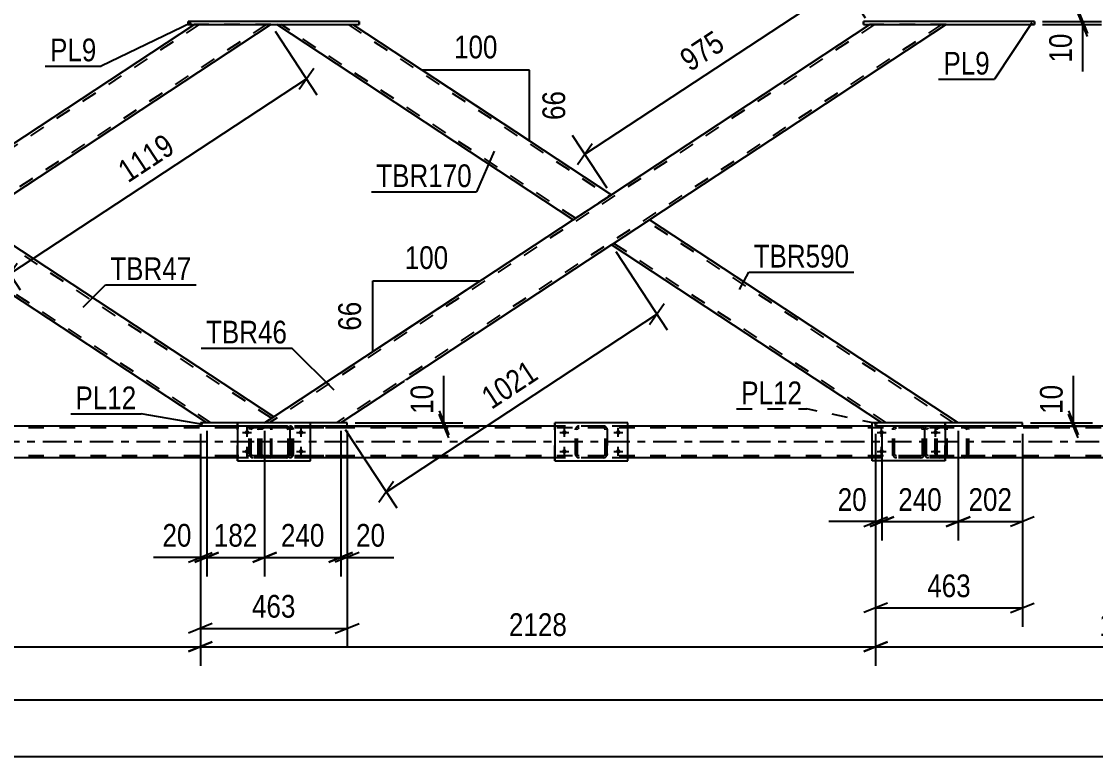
# Model space of a CAD drawing. Header units: millimetres. Extents: x -815 to 374, y -743 to 98.
# Drawn here: x -234.6 to -99.2, y -59.2 to 33.4 of the extents above; entities that cross this region are included whole.
import ezdxf

# ---------------------------------------------------------------- set-up
doc = ezdxf.new("R2010")
doc.units = ezdxf.units.MM
doc.linetypes.add('DXK_LINE_DOT2', pattern=[3.9198, 1.9599, -1.9599])
doc.linetypes.add('DXK_LINE_DOT3', pattern=[5.9187, 2.979, -0.9799, 0.9799, -0.9799])
doc.styles.add('Arial Narrow', font='ARIALN.TTF', dxfattribs={"height": 0.2})

# ---------------------------------------------------------------- blocks, each defined once
blk = doc.blocks.new('Part-232933173-4808 - 4786')
at = {"color": 7, "linetype": 'DXK_LINE_DOT2'}
for p, q in [((-127.02, 33.02), (-203.33, -17.18)), ((-118.57, 33.02), (-194.89, -17.18)), ((-117.99, 33.02), (-127.6, 33.02)), ((-160.19, 11.58), (-165, 8.42)), ((-155.39, 8.42), (-160.19, 5.26)), ((-202.76, -16.42), (-203.91, -17.18)), ((-194.31, -17.18), (-203.91, -17.18))]:
    blk.add_line(p, q, dxfattribs=at)
at = {"color": 2, "linetype": 'Continuous'}
for p, q in [((-127.6, 33.02), (-160.19, 11.58)), ((-117.99, 33.02), (-155.39, 8.42)), ((-165, 8.42), (-202.76, -16.42)), ((-160.19, 5.26), (-194.31, -17.18))]:
    blk.add_line(p, q, dxfattribs=at)
blk = doc.blocks.new('Part-232933173-4792 - 4786')
at = {"color": 7, "linetype": 'DXK_LINE_DOT2'}
for p, q in [((-118.88, -17.58), (-119.07, -17.61)), ((-109.14, -17.58), (-118.88, -17.58)), ((-115.45, -17.61), (-115.64, -17.58)), ((-119.35, -17.89), (-119.39, -18.06)), ((-119.39, -21.1), (-119.39, -18.06)), ((-119.35, -17.87), (-119.35, -17.89)), ((-119.13, -18.06), (-119.11, -17.97)), ((-119.13, -21.1), (-119.13, -18.06)), ((-119.11, -17.97), (-119.06, -17.89)), ((-119.06, -17.89), (-118.98, -17.84)), ((-118.98, -17.84), (-118.88, -17.82)), ((-109.14, -17.82), (-118.88, -17.82)), ((-115.64, -17.82), (-115.55, -17.84)), ((-115.55, -17.84), (-115.46, -17.89)), ((-115.46, -17.89), (-115.41, -17.97)), ((-115.41, -17.97), (-115.39, -18.06)), ((-115.39, -21.1), (-115.39, -18.06)), ((-115.17, -17.89), (-115.17, -17.87)), ((-115.13, -18.06), (-115.17, -17.89)), ((-115.13, -21.1), (-115.13, -18.06)), ((-119.39, -21.1), (-119.37, -21.19)), ((-119.37, -21.19), (-119.35, -21.28)), ((-119.11, -21.19), (-119.13, -21.1)), ((-119.06, -21.27), (-119.11, -21.19)), ((-119.07, -21.54), (-118.88, -21.58)), ((-118.98, -21.32), (-119.06, -21.27)), ((-118.88, -21.34), (-118.98, -21.32)), ((-109.14, -21.34), (-118.88, -21.34)), ((-109.14, -21.58), (-118.88, -21.58)), ((-115.55, -21.32), (-115.64, -21.34)), ((-115.64, -21.58), (-115.45, -21.54)), ((-115.46, -21.27), (-115.55, -21.32)), ((-115.41, -21.19), (-115.46, -21.27)), ((-115.39, -21.1), (-115.41, -21.19)), ((-115.17, -21.28), (-115.15, -21.19)), ((-115.15, -21.19), (-115.13, -21.1))]:
    blk.add_line(p, q, dxfattribs=at)
for centre, start, end in [((-118.9, -18.08), 110.7583, 155.68), ((-115.62, -18.08), 24.32, 69.2417), ((-118.9, -21.08), 204.32, 249.2417), ((-115.62, -21.08), 290.7583, 335.68)]:
    blk.add_arc(centre, 0.496, start, end, dxfattribs=at)
blk = doc.blocks.new('Part-232933173-4793 - 4786')
at = {"color": 7, "linetype": 'DXK_LINE_DOT2'}
for p, q in [((-118.11, -17.58), (-125.78, -17.58)), ((-120.2, -17.58), (-120.4, -17.61)), ((-119.39, -17.58), (-119.39, -17.82)), ((-118.01, -17.61), (-118.11, -17.58)), ((-118.11, -17.82), (-125.78, -17.82)), ((-120.67, -17.89), (-120.71, -18.06)), ((-120.71, -21.1), (-120.71, -18.06)), ((-120.67, -17.87), (-120.67, -17.89)), ((-120.46, -18.06), (-120.44, -17.97)), ((-120.46, -21.1), (-120.46, -18.06)), ((-120.44, -17.97), (-120.38, -17.89)), ((-120.38, -17.89), (-120.3, -17.84)), ((-120.3, -17.84), (-120.2, -17.82)), ((-118.11, -17.82), (-118.06, -17.84)), ((-118.06, -17.84), (-118.02, -17.89)), ((-118.02, -17.89), (-117.99, -17.97)), ((-117.92, -17.72), (-118.01, -17.61)), ((-117.99, -17.97), (-117.98, -18.06)), ((-117.98, -21.1), (-117.98, -18.06)), ((-117.86, -17.87), (-117.92, -17.72)), ((-117.84, -18.06), (-117.86, -17.87)), ((-117.84, -21.1), (-117.84, -18.06)), ((-118.11, -21.34), (-125.78, -21.34)), ((-118.11, -21.58), (-125.78, -21.58)), ((-120.71, -21.1), (-120.69, -21.19)), ((-120.69, -21.19), (-120.67, -21.28)), ((-120.44, -21.19), (-120.46, -21.1)), ((-120.38, -21.27), (-120.44, -21.19)), ((-120.4, -21.54), (-120.2, -21.58)), ((-120.3, -21.32), (-120.38, -21.27)), ((-120.2, -21.34), (-120.3, -21.32)), ((-119.39, -21.58), (-119.39, -21.34)), ((-118.06, -21.32), (-118.11, -21.34)), ((-118.11, -21.58), (-118.01, -21.54)), ((-118.02, -21.27), (-118.06, -21.32)), ((-117.99, -21.19), (-118.02, -21.27)), ((-118.01, -21.54), (-117.92, -21.44)), ((-117.98, -21.1), (-117.99, -21.19)), ((-117.92, -21.44), (-117.86, -21.28)), ((-117.86, -21.28), (-117.84, -21.1))]:
    blk.add_line(p, q, dxfattribs=at)
for centre, start, end in [((-120.22, -18.07), 111.1941, 156.1506), ((-120.22, -21.08), 203.8494, 248.8059)]:
    blk.add_arc(centre, 0.492, start, end, dxfattribs=at)
blk = doc.blocks.new('Part-232933173-4823 - 4786')
at = {"color": 2, "linetype": 'Continuous'}
for p, q in [((-160.19, 5.26), (-155.39, 8.42)), ((-116.47, -17.18), (-155.39, 8.42)), ((-126.08, -17.18), (-160.19, 5.26))]:
    blk.add_line(p, q, dxfattribs=at)
at = {"color": 7, "linetype": 'DXK_LINE_DOT2'}
for p, q in [((-155.43, 8.39), (-155.97, 8.04)), ((-117.05, -17.18), (-155.68, 8.23)), ((-159.9, 5.45), (-159.88, 5.47)), ((-125.5, -17.18), (-159.9, 5.45)), ((-116.47, -17.18), (-126.08, -17.18))]:
    blk.add_line(p, q, dxfattribs=at)
blk = doc.blocks.new('Part-232933173-4828 - 4786')
at = {"color": 7, "linetype": 'DXK_LINE_DOT2'}
for p, q in [((-212.15, 33.02), (-288.47, -17.18)), ((-203.71, 33.02), (-280.02, -17.18)), ((-203.12, 33.02), (-212.73, 33.02)), ((-245.33, 11.58), (-250.13, 8.42)), ((-240.52, 8.42), (-245.33, 5.26)), ((-287.89, -16.42), (-289.05, -17.18)), ((-279.44, -17.18), (-289.05, -17.18))]:
    blk.add_line(p, q, dxfattribs=at)
at = {"color": 2, "linetype": 'Continuous'}
for p, q in [((-212.73, 33.02), (-245.33, 11.58)), ((-203.12, 33.02), (-240.52, 8.42)), ((-250.13, 8.42), (-287.89, -16.42)), ((-245.33, 5.26), (-279.44, -17.18))]:
    blk.add_line(p, q, dxfattribs=at)
blk = doc.blocks.new('Part-232933173-4843 - 4786')
at = {"color": 2, "linetype": 'Continuous'}
for p, q in [((-240.52, 8.42), (-245.33, 5.26)), ((-202.76, -16.42), (-240.52, 8.42)), ((-211.21, -17.18), (-245.33, 5.26)), ((-203.91, -17.18), (-202.76, -16.42))]:
    blk.add_line(p, q, dxfattribs=at)
at = {"color": 7, "linetype": 'DXK_LINE_DOT2'}
for p, q in [((-240.57, 8.39), (-241.11, 8.04)), ((-203.05, -16.61), (-240.81, 8.23)), ((-245.04, 5.45), (-245.01, 5.47)), ((-210.63, -17.18), (-245.04, 5.45)), ((-203.91, -17.18), (-211.21, -17.18)), ((-202.8, -16.45), (-203.34, -16.8))]:
    blk.add_line(p, q, dxfattribs=at)
blk = doc.blocks.new('Part-232933173-4929 - 4786')
at = {"color": 7, "linetype": 'DXK_LINE_DOT2'}
for p, q in [((-203.25, -17.58), (-210.91, -17.58)), ((-205.34, -17.58), (-205.53, -17.61)), ((-204.52, -17.58), (-204.52, -17.82)), ((-203.14, -17.61), (-203.25, -17.58)), ((-203.25, -17.82), (-210.91, -17.82)), ((-205.81, -17.89), (-205.84, -18.06)), ((-205.84, -21.1), (-205.84, -18.06)), ((-205.8, -17.87), (-205.81, -17.89)), ((-205.59, -18.06), (-205.57, -17.97)), ((-205.59, -21.1), (-205.59, -18.06)), ((-205.57, -17.97), (-205.52, -17.89)), ((-205.52, -17.89), (-205.44, -17.84)), ((-205.44, -17.84), (-205.34, -17.82)), ((-203.25, -17.82), (-203.2, -17.84)), ((-203.2, -17.84), (-203.15, -17.89)), ((-203.15, -17.89), (-203.12, -17.97)), ((-203.06, -17.72), (-203.14, -17.61)), ((-203.12, -17.97), (-203.11, -18.06)), ((-203.11, -21.1), (-203.11, -18.06)), ((-203, -17.87), (-203.06, -17.72)), ((-202.98, -18.06), (-203, -17.87)), ((-202.98, -21.1), (-202.98, -18.06)), ((-203.25, -21.34), (-210.91, -21.34)), ((-203.25, -21.58), (-210.91, -21.58)), ((-205.84, -21.1), (-205.82, -21.19)), ((-205.82, -21.19), (-205.8, -21.28)), ((-205.57, -21.19), (-205.59, -21.1)), ((-205.52, -21.27), (-205.57, -21.19)), ((-205.53, -21.54), (-205.34, -21.58)), ((-205.44, -21.32), (-205.52, -21.27)), ((-205.34, -21.34), (-205.44, -21.32)), ((-204.52, -21.58), (-204.52, -21.34)), ((-203.2, -21.32), (-203.25, -21.34)), ((-203.25, -21.58), (-203.14, -21.54)), ((-203.15, -21.27), (-203.2, -21.32)), ((-203.12, -21.19), (-203.15, -21.27)), ((-203.14, -21.54), (-203.06, -21.44)), ((-203.11, -21.1), (-203.12, -21.19)), ((-203.06, -21.44), (-203, -21.28)), ((-203, -21.28), (-202.98, -21.1))]:
    blk.add_line(p, q, dxfattribs=at)
for centre, start, end in [((-205.35, -18.07), 111.1941, 156.1506), ((-205.35, -21.08), 203.8494, 248.8059)]:
    blk.add_arc(centre, 0.492, start, end, dxfattribs=at)
blk = doc.blocks.new('Part-232933173-4922 - 4786')
at = {"color": 7, "linetype": 'DXK_LINE_DOT2'}
for p, q in [((-204.01, -17.58), (-204.21, -17.61)), ((-194.27, -17.58), (-204.01, -17.58)), ((-200.58, -17.61), (-200.78, -17.58)), ((-204.49, -17.89), (-204.52, -18.06)), ((-204.52, -21.1), (-204.52, -18.06)), ((-204.49, -17.87), (-204.49, -17.89)), ((-204.27, -18.06), (-204.25, -17.97)), ((-204.27, -21.1), (-204.27, -18.06)), ((-204.25, -17.97), (-204.19, -17.89)), ((-204.19, -17.89), (-204.11, -17.84)), ((-204.11, -17.84), (-204.01, -17.82)), ((-194.27, -17.82), (-204.01, -17.82)), ((-200.78, -17.82), (-200.68, -17.84)), ((-200.68, -17.84), (-200.6, -17.89)), ((-200.6, -17.89), (-200.54, -17.97)), ((-200.54, -17.97), (-200.52, -18.06)), ((-200.52, -21.1), (-200.52, -18.06)), ((-200.3, -17.89), (-200.31, -17.87)), ((-200.27, -18.06), (-200.3, -17.89)), ((-200.27, -21.1), (-200.27, -18.06)), ((-204.52, -21.1), (-204.5, -21.19)), ((-204.5, -21.19), (-204.49, -21.28)), ((-204.25, -21.19), (-204.27, -21.1)), ((-204.19, -21.27), (-204.25, -21.19)), ((-204.21, -21.54), (-204.01, -21.58)), ((-204.11, -21.32), (-204.19, -21.27)), ((-204.01, -21.34), (-204.11, -21.32)), ((-194.27, -21.34), (-204.01, -21.34)), ((-194.27, -21.58), (-204.01, -21.58)), ((-200.68, -21.32), (-200.78, -21.34)), ((-200.78, -21.58), (-200.58, -21.54)), ((-200.6, -21.27), (-200.68, -21.32)), ((-200.54, -21.19), (-200.6, -21.27)), ((-200.52, -21.1), (-200.54, -21.19)), ((-200.31, -21.28), (-200.29, -21.19)), ((-200.29, -21.19), (-200.27, -21.1))]:
    blk.add_line(p, q, dxfattribs=at)
for centre, start, end in [((-204.03, -18.08), 110.7583, 155.68), ((-200.76, -18.08), 24.32, 69.2417), ((-204.03, -21.08), 204.32, 249.2417), ((-200.76, -21.08), 290.7583, 335.68)]:
    blk.add_arc(centre, 0.496, start, end, dxfattribs=at)
blk = doc.blocks.new('Part-232933173-5018 - 4786')
at = {"color": 2, "linetype": 'Continuous'}
for p, q in [((-165, 8.42), (-202.39, 33.02)), ((-192.79, 33.02), (-160.19, 11.58)), ((-165, 8.42), (-160.19, 11.58))]:
    blk.add_line(p, q, dxfattribs=at)
at = {"color": 7, "linetype": 'DXK_LINE_DOT2'}
for p, q in [((-202.39, 33.02), (-192.79, 33.02)), ((-164.71, 8.61), (-201.81, 33.02)), ((-193.37, 33.02), (-160.48, 11.39)), ((-160.48, 11.39), (-160.55, 11.35))]:
    blk.add_line(p, q, dxfattribs=at)
blk = doc.blocks.new('Part-232933173-5030 - 4786')
at = {"color": 2, "linetype": 'Continuous'}
for p, q in [((-128.4, 33.02), (-128.4, 33.42)), ((-128.4, 33.42), (-128.4, 33.42)), ((-106.85, 33.42), (-128.4, 33.42)), ((-128.4, 33.02), (-128.4, 33.02)), ((-128.4, 33.02), (-106.85, 33.02)), ((-106.85, 33.42), (-106.85, 33.02))]:
    blk.add_line(p, q, dxfattribs=at)
at = {"color": 7, "linetype": 'DXK_LINE_DOT2'}
for p, q in [((-128.4, 33.42), (-128.4, 33.02)), ((-106.85, 33.42), (-106.85, 33.42)), ((-106.85, 33.02), (-106.85, 33.42)), ((-106.85, 33.02), (-106.85, 33.02))]:
    blk.add_line(p, q, dxfattribs=at)
blk = doc.blocks.new('Part-232933173-5035 - 4786')
at = {"color": 2, "linetype": 'Continuous'}
for p, q in [((-213.53, 33.02), (-213.53, 33.42)), ((-213.53, 33.42), (-213.53, 33.42)), ((-191.99, 33.42), (-213.53, 33.42)), ((-213.53, 33.02), (-213.53, 33.02)), ((-213.53, 33.02), (-191.99, 33.02)), ((-191.99, 33.42), (-191.99, 33.02))]:
    blk.add_line(p, q, dxfattribs=at)
at = {"color": 7, "linetype": 'DXK_LINE_DOT2'}
for p, q in [((-213.53, 33.42), (-213.53, 33.02)), ((-191.99, 33.42), (-191.99, 33.42)), ((-191.99, 33.02), (-191.99, 33.42)), ((-191.99, 33.02), (-191.99, 33.02))]:
    blk.add_line(p, q, dxfattribs=at)
blk = doc.blocks.new('Part-232933173-5110 - 4786')
at = {"color": 2, "linetype": 'Continuous'}
for p, q in [((-212.01, -17.58), (-212.01, -17.18)), ((-212.01, -17.18), (-212.01, -17.18)), ((-207.32, -17.18), (-212.01, -17.18)), ((-212.01, -17.58), (-212.01, -17.58)), ((-207.32, -17.58), (-212.01, -17.58)), ((-193.51, -17.18), (-198.12, -17.18)), ((-193.51, -17.58), (-198.12, -17.58)), ((-193.51, -17.58), (-193.51, -17.18))]:
    blk.add_line(p, q, dxfattribs=at)
at = {"color": 7, "linetype": 'DXK_LINE_DOT2'}
for p, q in [((-212.01, -17.18), (-212.01, -17.58)), ((-198.12, -17.18), (-207.32, -17.18)), ((-198.12, -17.58), (-207.32, -17.58)), ((-193.51, -17.58), (-193.51, -17.18))]:
    blk.add_line(p, q, dxfattribs=at)
blk = doc.blocks.new('Part-232933173-5125 - 4786')
at = {"color": 7, "linetype": 'DXK_LINE_DOT2'}
for p, q in [((-126.88, -17.58), (-126.88, -17.18)), ((-126.88, -17.18), (-126.88, -17.18)), ((-126.88, -17.18), (-126.88, -17.58)), ((-118.12, -17.18), (-126.88, -17.18)), ((-126.88, -17.58), (-126.88, -17.58)), ((-118.12, -17.58), (-126.88, -17.58)), ((-108.37, -17.58), (-108.37, -17.18))]:
    blk.add_line(p, q, dxfattribs=at)
at = {"color": 2, "linetype": 'Continuous'}
for p, q in [((-108.37, -17.18), (-118.12, -17.18)), ((-108.37, -17.58), (-118.12, -17.58)), ((-108.37, -17.58), (-108.37, -17.18))]:
    blk.add_line(p, q, dxfattribs=at)
blk = doc.blocks.new('Part-232933173-5179 - 4786')
at = {"color": 2, "linetype": 'Continuous'}
for p, q in [((-212.01, -17.58), (-238.12, -17.58)), ((-167.32, -17.58), (-193.51, -17.58)), ((-127.32, -17.58), (-158.12, -17.58)), ((-87.32, -17.58), (-108.37, -17.58)), ((-207.32, -21.58), (-238.12, -21.58)), ((-167.32, -21.58), (-198.12, -21.58)), ((-127.32, -21.58), (-158.12, -21.58)), ((-87.32, -21.58), (-118.12, -21.58))]:
    blk.add_line(p, q, dxfattribs=at)
at = {"color": 7, "linetype": 'DXK_LINE_DOT2'}
for p, q in [((-193.51, -17.58), (-212.01, -17.58)), ((-158.12, -17.58), (-167.32, -17.58)), ((-108.37, -17.58), (-127.32, -17.58)), ((-63.18, -17.82), (-735.32, -17.82)), ((-63.18, -21.34), (-735.32, -21.34)), ((-198.12, -21.58), (-207.32, -21.58)), ((-158.12, -21.58), (-167.32, -21.58)), ((-118.12, -21.58), (-127.32, -21.58))]:
    blk.add_line(p, q, dxfattribs=at)
at = {"color": 7, "linetype": 'DXK_LINE_DOT3'}
blk.add_line((-63.18, -19.58), (-735.32, -19.58), dxfattribs=at)
blk = doc.blocks.new('Part-232933173-46343 - 4786')
at = {"color": 7, "linetype": 'DXK_LINE_DOT2'}
for p, q in [((-124.43, -17.61), (-124.24, -17.58)), ((-124.24, -17.58), (-124.43, -17.61)), ((-121.2, -17.58), (-124.24, -17.58)), ((-121.2, -17.58), (-121.02, -17.61)), ((-121.02, -17.61), (-121.2, -17.58)), ((-124.72, -18.06), (-124.69, -17.87)), ((-124.69, -17.87), (-124.72, -18.06)), ((-124.72, -21.1), (-124.72, -18.06)), ((-124.72, -18.06), (-124.72, -18.06)), ((-124.72, -21.1), (-124.72, -18.06)), ((-124.48, -18.06), (-124.46, -17.97)), ((-124.48, -18.06), (-124.46, -17.97)), ((-124.48, -21.1), (-124.48, -18.06)), ((-124.48, -18.06), (-124.48, -18.06)), ((-124.48, -21.1), (-124.48, -18.06)), ((-124.46, -17.97), (-124.41, -17.89)), ((-124.33, -17.84), (-124.41, -17.89)), ((-124.24, -17.82), (-124.33, -17.84)), ((-121.2, -17.82), (-124.24, -17.82)), ((-121.11, -17.84), (-121.2, -17.82)), ((-121.03, -17.89), (-121.11, -17.84)), ((-120.98, -17.97), (-121.03, -17.89)), ((-120.96, -18.06), (-120.98, -17.97)), ((-120.96, -18.06), (-120.98, -17.97)), ((-120.96, -21.1), (-120.96, -18.06)), ((-120.96, -18.06), (-120.96, -18.06)), ((-120.96, -21.1), (-120.96, -18.06)), ((-120.76, -17.87), (-120.72, -18.06)), ((-120.72, -18.06), (-120.76, -17.87)), ((-120.72, -21.1), (-120.72, -18.06)), ((-120.72, -18.06), (-120.72, -18.06)), ((-120.72, -18.06), (-120.72, -21.1)), ((-124.72, -21.1), (-124.72, -21.1)), ((-124.69, -21.28), (-124.72, -21.1)), ((-124.72, -21.1), (-124.69, -21.28)), ((-124.48, -21.1), (-124.48, -21.1)), ((-124.46, -21.19), (-124.48, -21.1)), ((-124.46, -21.19), (-124.48, -21.1)), ((-124.41, -21.27), (-124.46, -21.19)), ((-124.24, -21.58), (-124.43, -21.54)), ((-124.43, -21.54), (-124.24, -21.58)), ((-124.33, -21.32), (-124.41, -21.27)), ((-124.24, -21.34), (-124.33, -21.32)), ((-121.2, -21.34), (-124.24, -21.34)), ((-121.2, -21.58), (-124.24, -21.58)), ((-121.11, -21.32), (-121.2, -21.34)), ((-121.02, -21.54), (-121.2, -21.58)), ((-121.2, -21.58), (-121.02, -21.54)), ((-121.03, -21.27), (-121.11, -21.32)), ((-120.98, -21.19), (-121.03, -21.27)), ((-120.98, -21.19), (-120.96, -21.1)), ((-120.98, -21.19), (-120.96, -21.1)), ((-120.96, -21.1), (-120.96, -21.1)), ((-120.72, -21.1), (-120.76, -21.28)), ((-120.76, -21.28), (-120.72, -21.1)), ((-120.72, -21.1), (-120.72, -21.1))]:
    blk.add_line(p, q, dxfattribs=at)
at = {"color": 7, "linetype": 'DXK_LINE_DOT3'}
blk.add_line((-122.72, -19.58), (-122.72, -19.58), dxfattribs=at)
at = {"color": 7, "linetype": 'DXK_LINE_DOT2'}
for centre, start, end in [((-124.24, -18.06), 112.5, 157.5), ((-124.24, -18.06), 112.5, 157.5), ((-121.2, -18.06), 22.5, 67.5), ((-121.2, -18.06), 22.5, 67.5), ((-124.24, -21.1), 202.5, 247.5), ((-124.24, -21.1), 202.5, 247.5), ((-121.2, -21.1), 292.5, 337.5), ((-121.2, -21.1), 292.5, 337.5)]:
    blk.add_arc(centre, 0.48, start, end, dxfattribs=at)
blk = doc.blocks.new('Part-232933173-46344 - 4786')
at = {"color": 2, "linetype": 'Continuous'}
for p, q in [((-118.12, -17.18), (-127.32, -17.18)), ((-127.32, -21.98), (-127.32, -17.18)), ((-118.12, -17.18), (-118.12, -21.98)), ((-118.12, -21.98), (-127.32, -21.98))]:
    blk.add_line(p, q, dxfattribs=at)
at = {"color": 7, "linetype": 'DXK_LINE_DOT2'}
blk.add_line((-118.12, -21.98), (-118.12, -17.18), dxfattribs=at)
blk = doc.blocks.new('Part-232933173-46347 - 4786')
at = {"color": 7, "linetype": 'DXK_LINE_DOT2'}
for p, q in [((-164.43, -17.61), (-164.24, -17.58)), ((-164.24, -17.58), (-164.43, -17.61)), ((-161.2, -17.58), (-164.24, -17.58)), ((-161.2, -17.58), (-161.02, -17.61)), ((-161.02, -17.61), (-161.2, -17.58)), ((-164.72, -18.06), (-164.69, -17.87)), ((-164.69, -17.87), (-164.72, -18.06)), ((-164.72, -21.1), (-164.72, -18.06)), ((-164.72, -18.06), (-164.72, -18.06)), ((-164.72, -21.1), (-164.72, -18.06)), ((-164.48, -18.06), (-164.46, -17.97)), ((-164.48, -18.06), (-164.46, -17.97)), ((-164.48, -21.1), (-164.48, -18.06)), ((-164.48, -18.06), (-164.48, -18.06)), ((-164.48, -21.1), (-164.48, -18.06)), ((-164.46, -17.97), (-164.41, -17.89)), ((-164.33, -17.84), (-164.41, -17.89)), ((-164.24, -17.82), (-164.33, -17.84)), ((-161.2, -17.82), (-164.24, -17.82)), ((-161.11, -17.84), (-161.2, -17.82)), ((-161.03, -17.89), (-161.11, -17.84)), ((-160.98, -17.97), (-161.03, -17.89)), ((-160.96, -18.06), (-160.98, -17.97)), ((-160.96, -18.06), (-160.98, -17.97)), ((-160.96, -21.1), (-160.96, -18.06)), ((-160.96, -18.06), (-160.96, -18.06)), ((-160.96, -21.1), (-160.96, -18.06)), ((-160.76, -17.87), (-160.72, -18.06)), ((-160.72, -18.06), (-160.76, -17.87)), ((-160.72, -21.1), (-160.72, -18.06)), ((-160.72, -18.06), (-160.72, -18.06)), ((-160.72, -18.06), (-160.72, -21.1)), ((-164.72, -21.1), (-164.72, -21.1)), ((-164.69, -21.28), (-164.72, -21.1)), ((-164.72, -21.1), (-164.69, -21.28)), ((-164.48, -21.1), (-164.48, -21.1)), ((-164.46, -21.19), (-164.48, -21.1)), ((-164.46, -21.19), (-164.48, -21.1)), ((-164.41, -21.27), (-164.46, -21.19)), ((-164.24, -21.58), (-164.43, -21.54)), ((-164.43, -21.54), (-164.24, -21.58)), ((-164.33, -21.32), (-164.41, -21.27)), ((-164.24, -21.34), (-164.33, -21.32)), ((-161.2, -21.34), (-164.24, -21.34)), ((-161.2, -21.58), (-164.24, -21.58)), ((-161.11, -21.32), (-161.2, -21.34)), ((-161.02, -21.54), (-161.2, -21.58)), ((-161.2, -21.58), (-161.02, -21.54)), ((-161.03, -21.27), (-161.11, -21.32)), ((-160.98, -21.19), (-161.03, -21.27)), ((-160.98, -21.19), (-160.96, -21.1)), ((-160.98, -21.19), (-160.96, -21.1)), ((-160.96, -21.1), (-160.96, -21.1)), ((-160.72, -21.1), (-160.76, -21.28)), ((-160.76, -21.28), (-160.72, -21.1)), ((-160.72, -21.1), (-160.72, -21.1))]:
    blk.add_line(p, q, dxfattribs=at)
at = {"color": 7, "linetype": 'DXK_LINE_DOT3'}
blk.add_line((-162.72, -19.58), (-162.72, -19.58), dxfattribs=at)
at = {"color": 7, "linetype": 'DXK_LINE_DOT2'}
for centre, start, end in [((-164.24, -18.06), 112.5, 157.5), ((-164.24, -18.06), 112.5, 157.5), ((-161.2, -18.06), 22.5, 67.5), ((-161.2, -18.06), 22.5, 67.5), ((-164.24, -21.1), 202.5, 247.5), ((-164.24, -21.1), 202.5, 247.5), ((-161.2, -21.1), 292.5, 337.5), ((-161.2, -21.1), 292.5, 337.5)]:
    blk.add_arc(centre, 0.48, start, end, dxfattribs=at)
blk = doc.blocks.new('Part-232933173-46348 - 4786')
at = {"color": 2, "linetype": 'Continuous'}
for p, q in [((-158.12, -17.18), (-167.32, -17.18)), ((-167.32, -17.18), (-167.32, -21.98)), ((-158.12, -21.98), (-158.12, -17.18)), ((-167.32, -21.98), (-158.12, -21.98))]:
    blk.add_line(p, q, dxfattribs=at)
at = {"color": 7, "linetype": 'DXK_LINE_DOT2'}
blk.add_line((-167.32, -21.98), (-167.32, -17.18), dxfattribs=at)
blk = doc.blocks.new('Part-232933173-46351 - 4786')
at = {"color": 7, "linetype": 'DXK_LINE_DOT2'}
for p, q in [((-204.43, -17.61), (-204.24, -17.58)), ((-204.24, -17.58), (-204.43, -17.61)), ((-201.2, -17.58), (-204.24, -17.58)), ((-201.2, -17.58), (-201.02, -17.61)), ((-201.02, -17.61), (-201.2, -17.58)), ((-204.72, -18.06), (-204.69, -17.87)), ((-204.69, -17.87), (-204.72, -18.06)), ((-204.72, -21.1), (-204.72, -18.06)), ((-204.72, -18.06), (-204.72, -18.06)), ((-204.72, -21.1), (-204.72, -18.06)), ((-204.48, -18.06), (-204.46, -17.97)), ((-204.48, -18.06), (-204.46, -17.97)), ((-204.48, -21.1), (-204.48, -18.06)), ((-204.48, -18.06), (-204.48, -18.06)), ((-204.48, -21.1), (-204.48, -18.06)), ((-204.46, -17.97), (-204.41, -17.89)), ((-204.33, -17.84), (-204.41, -17.89)), ((-204.24, -17.82), (-204.33, -17.84)), ((-201.2, -17.82), (-204.24, -17.82)), ((-201.11, -17.84), (-201.2, -17.82)), ((-201.03, -17.89), (-201.11, -17.84)), ((-200.98, -17.97), (-201.03, -17.89)), ((-200.96, -18.06), (-200.98, -17.97)), ((-200.96, -18.06), (-200.98, -17.97)), ((-200.96, -21.1), (-200.96, -18.06)), ((-200.96, -18.06), (-200.96, -18.06)), ((-200.96, -21.1), (-200.96, -18.06)), ((-200.76, -17.87), (-200.72, -18.06)), ((-200.72, -18.06), (-200.76, -17.87)), ((-200.72, -21.1), (-200.72, -18.06)), ((-200.72, -18.06), (-200.72, -18.06)), ((-200.72, -18.06), (-200.72, -21.1)), ((-204.72, -21.1), (-204.72, -21.1)), ((-204.69, -21.28), (-204.72, -21.1)), ((-204.72, -21.1), (-204.69, -21.28)), ((-204.48, -21.1), (-204.48, -21.1)), ((-204.46, -21.19), (-204.48, -21.1)), ((-204.46, -21.19), (-204.48, -21.1)), ((-204.41, -21.27), (-204.46, -21.19)), ((-204.24, -21.58), (-204.43, -21.54)), ((-204.43, -21.54), (-204.24, -21.58)), ((-204.33, -21.32), (-204.41, -21.27)), ((-204.24, -21.34), (-204.33, -21.32)), ((-201.2, -21.34), (-204.24, -21.34)), ((-201.2, -21.58), (-204.24, -21.58)), ((-201.11, -21.32), (-201.2, -21.34)), ((-201.02, -21.54), (-201.2, -21.58)), ((-201.2, -21.58), (-201.02, -21.54)), ((-201.03, -21.27), (-201.11, -21.32)), ((-200.98, -21.19), (-201.03, -21.27)), ((-200.98, -21.19), (-200.96, -21.1)), ((-200.98, -21.19), (-200.96, -21.1)), ((-200.96, -21.1), (-200.96, -21.1)), ((-200.72, -21.1), (-200.76, -21.28)), ((-200.76, -21.28), (-200.72, -21.1)), ((-200.72, -21.1), (-200.72, -21.1))]:
    blk.add_line(p, q, dxfattribs=at)
at = {"color": 7, "linetype": 'DXK_LINE_DOT3'}
blk.add_line((-202.72, -19.58), (-202.72, -19.58), dxfattribs=at)
at = {"color": 7, "linetype": 'DXK_LINE_DOT2'}
for centre, start, end in [((-204.24, -18.06), 112.5, 157.5), ((-204.24, -18.06), 112.5, 157.5), ((-201.2, -18.06), 22.5, 67.5), ((-201.2, -18.06), 22.5, 67.5), ((-204.24, -21.1), 202.5, 247.5), ((-204.24, -21.1), 202.5, 247.5), ((-201.2, -21.1), 292.5, 337.5), ((-201.2, -21.1), 292.5, 337.5)]:
    blk.add_arc(centre, 0.48, start, end, dxfattribs=at)
blk = doc.blocks.new('Part-232933173-46352 - 4786')
at = {"color": 2, "linetype": 'Continuous'}
for p, q in [((-198.12, -17.18), (-207.32, -17.18)), ((-207.32, -17.18), (-207.32, -21.98)), ((-198.12, -21.98), (-198.12, -17.18)), ((-207.32, -21.98), (-198.12, -21.98))]:
    blk.add_line(p, q, dxfattribs=at)
at = {"color": 7, "linetype": 'DXK_LINE_DOT2'}
blk.add_line((-207.32, -21.98), (-207.32, -17.18), dxfattribs=at)
blk = doc.blocks.new('Bolt-232933173-46437 - 4786')
at = {"linetype": 'Continuous'}
for points in [[(-126.12, -18.1, -1), (-126.12, -18.66, -1)], [(-119.32, -18.1, -1), (-119.32, -18.66, -1)], [(-126.12, -20.5, -1), (-126.12, -21.06, -1)], [(-119.32, -20.5, -1), (-119.32, -21.06, -1)]]:
    blk.add_hatch(color=1, dxfattribs=at).paths.add_polyline_path(points)
at = {"color": 1, "linetype": 'Continuous'}
for p, q in [((-126.68, -18.38), (-125.56, -18.38)), ((-126.12, -18.94), (-126.12, -17.82)), ((-119.88, -18.38), (-118.76, -18.38)), ((-119.32, -18.94), (-119.32, -17.82)), ((-126.12, -21.34), (-126.12, -20.22)), ((-119.32, -21.34), (-119.32, -20.22)), ((-126.68, -20.78), (-125.56, -20.78)), ((-119.88, -20.78), (-118.76, -20.78))]:
    blk.add_line(p, q, dxfattribs=at)
blk = doc.blocks.new('Bolt-232933173-46439 - 4786')
at = {"linetype": 'Continuous'}
for points in [[(-166.12, -18.1, -1), (-166.12, -18.66, -1)], [(-159.32, -18.1, -1), (-159.32, -18.66, -1)], [(-166.12, -20.5, -1), (-166.12, -21.06, -1)], [(-159.32, -20.5, -1), (-159.32, -21.06, -1)]]:
    blk.add_hatch(color=1, dxfattribs=at).paths.add_polyline_path(points)
at = {"color": 1, "linetype": 'Continuous'}
for p, q in [((-166.68, -18.38), (-165.56, -18.38)), ((-166.12, -18.94), (-166.12, -17.82)), ((-159.88, -18.38), (-158.76, -18.38)), ((-159.32, -18.94), (-159.32, -17.82)), ((-166.12, -21.34), (-166.12, -20.22)), ((-159.32, -21.34), (-159.32, -20.22)), ((-166.68, -20.78), (-165.56, -20.78)), ((-159.88, -20.78), (-158.76, -20.78))]:
    blk.add_line(p, q, dxfattribs=at)
blk = doc.blocks.new('Bolt-232933173-46441 - 4786')
at = {"linetype": 'Continuous'}
for points in [[(-206.12, -18.1, -1), (-206.12, -18.66, -1)], [(-199.32, -18.1, -1), (-199.32, -18.66, -1)], [(-206.12, -20.5, -1), (-206.12, -21.06, -1)], [(-199.32, -20.5, -1), (-199.32, -21.06, -1)]]:
    blk.add_hatch(color=1, dxfattribs=at).paths.add_polyline_path(points)
at = {"color": 1, "linetype": 'Continuous'}
for p, q in [((-206.68, -18.38), (-205.56, -18.38)), ((-206.12, -18.94), (-206.12, -17.82)), ((-199.88, -18.38), (-198.76, -18.38)), ((-199.32, -18.94), (-199.32, -17.82)), ((-206.12, -21.34), (-206.12, -20.22)), ((-199.32, -21.34), (-199.32, -20.22)), ((-206.68, -20.78), (-205.56, -20.78)), ((-199.88, -20.78), (-198.76, -20.78))]:
    blk.add_line(p, q, dxfattribs=at)
blk = doc.blocks.new('StraightDimension-232933173-5785 - 4786')
at = {"color": 7, "linetype": 'Continuous'}
for p, q in [((-128.15, 33.86), (-132.52, 40.5)), ((-131.87, 36.79), (-130.03, 39.44)), ((-163.55, 16.68), (-130.95, 38.12)), ((-160.74, 12.42), (-165.11, 19.06)), ((-162.62, 18), (-164.47, 15.35))]:
    blk.add_line(p, q, dxfattribs=at)
at = {"color": 0}
blk.add_wipeout([(-144.87, 29.86), (-147.18, 33.37), (-152.76, 29.7), (-150.45, 26.19)], dxfattribs=at)
at = {"color": 3, "style": 'Arial Narrow'}
blk.add_text('975', height=2.863, rotation=33.3347, dxfattribs=at).set_placement((-150.28, 27.02))
blk = doc.blocks.new('StraightDimension-232933173-20579 - 4786')
at = {"color": 7, "linetype": 'Continuous'}
for p, q in [((-101.38, 34.92), (-100.18, 31.92)), ((-100.18, 31.52), (-101.38, 34.52)), ((-105.85, 33.42), (-98.38, 33.42)), ((-105.85, 33.02), (-98.38, 33.02)), ((-100.78, 33.02), (-100.78, 33.42)), ((-100.78, 33.02), (-100.78, 27.12)), ((-100.78, 33.02), (-100.78, 27.12))]:
    blk.add_line(p, q, dxfattribs=at)
at = {"color": 0}
blk.add_wipeout([(-101.53, 32.5), (-105.73, 32.5), (-105.73, 27.64), (-101.53, 27.64)], dxfattribs=at)
at = {"color": 3, "style": 'Arial Narrow'}
blk.add_text('10', height=2.863, rotation=90.0002, dxfattribs=at).set_placement((-102.13, 28.24))
blk = doc.blocks.new('StraightDimension-232933173-6883 - 4786')
at = {"color": 7, "linetype": 'Continuous'}
for p, q in [((-212.01, -18.58), (-212.01, -45.49)), ((-193.51, -18.58), (-193.51, -45.49)), ((-210.51, -42.49), (-213.51, -43.69)), ((-212.01, -43.09), (-193.51, -43.09)), ((-195.01, -43.69), (-192.01, -42.49))]:
    blk.add_line(p, q, dxfattribs=at)
at = {"color": 0}
blk.add_wipeout([(-199.42, -42.34), (-199.42, -38.14), (-206.1, -38.14), (-206.1, -42.34)], dxfattribs=at)
at = {"color": 3, "style": 'Arial Narrow'}
blk.add_text('463', height=2.863, dxfattribs=at).set_placement((-205.5, -41.74))
blk = doc.blocks.new('StraightDimension-232933173-37533 - 4786')
at = {"color": 7, "linetype": 'Continuous'}
blk.add_line((-775.39, -59.25), (-62.54, -59.25), dxfattribs=at)
blk = doc.blocks.new('StraightDimension-232933173-5730 - 4786')
at = {"color": 7, "linetype": 'Continuous'}
for p, q in [((-101.95, -17.18), (-101.95, -11.27)), ((-101.95, -17.18), (-101.95, -11.27)), ((-102.55, -15.68), (-101.35, -18.68)), ((-101.35, -19.08), (-102.55, -16.08)), ((-107.37, -17.18), (-99.55, -17.18)), ((-107.37, -17.58), (-99.55, -17.58)), ((-101.95, -17.58), (-101.95, -17.18))]:
    blk.add_line(p, q, dxfattribs=at)
at = {"color": 0}
blk.add_wipeout([(-102.7, -11.8), (-106.9, -11.8), (-106.9, -16.65), (-102.7, -16.65)], dxfattribs=at)
at = {"color": 3, "style": 'Arial Narrow'}
blk.add_text('10', height=2.863, rotation=90.0002, dxfattribs=at).set_placement((-103.3, -16.05))
blk = doc.blocks.new('StraightDimension-232933173-37415 - 4786')
at = {"color": 7, "linetype": 'Continuous'}
blk.add_line((-774.75, -52.11), (-63.18, -52.11), dxfattribs=at)
blk = doc.blocks.new('StraightDimension-232933173-6850 - 4786')
at = {"color": 7, "linetype": 'Continuous'}
for p, q in [((-212.01, -18.58), (-212.01, -36.54)), ((-211.21, -18.18), (-211.21, -36.54)), ((-213.51, -34.74), (-210.51, -33.54)), ((-209.71, -33.54), (-212.71, -34.74)), ((-212.01, -34.14), (-217.92, -34.14)), ((-212.01, -34.14), (-217.92, -34.14)), ((-212.01, -34.14), (-211.21, -34.14))]:
    blk.add_line(p, q, dxfattribs=at)
at = {"color": 0}
blk.add_wipeout([(-212.54, -33.39), (-212.54, -29.19), (-217.39, -29.19), (-217.39, -33.39)], dxfattribs=at)
at = {"color": 3, "style": 'Arial Narrow'}
blk.add_text('20', height=2.863, dxfattribs=at).set_placement((-216.79, -32.79))
blk = doc.blocks.new('StraightDimension-232933173-5719 - 4786')
at = {"color": 7, "linetype": 'Continuous'}
for p, q in [((-181.3, -17.18), (-181.3, -11.27)), ((-181.3, -17.18), (-181.3, -11.27)), ((-181.9, -15.68), (-180.7, -18.68)), ((-180.7, -19.08), (-181.9, -16.08)), ((-192.51, -17.18), (-178.9, -17.18)), ((-192.51, -17.58), (-178.9, -17.58)), ((-181.3, -17.58), (-181.3, -17.18))]:
    blk.add_line(p, q, dxfattribs=at)
at = {"color": 0}
blk.add_wipeout([(-182.05, -11.8), (-186.25, -11.8), (-186.25, -16.65), (-182.05, -16.65)], dxfattribs=at)
at = {"color": 3, "style": 'Arial Narrow'}
blk.add_text('10', height=2.863, rotation=90.0002, dxfattribs=at).set_placement((-182.65, -16.05))
blk = doc.blocks.new('StraightDimension-232933173-40744 - 4786')
at = {"color": 7, "linetype": 'Continuous'}
for p, q in [((-126.88, -18.58), (-126.88, -32.03)), ((-126.08, -18.18), (-126.08, -32.03)), ((-126.88, -29.63), (-132.79, -29.63)), ((-126.88, -29.63), (-132.79, -29.63)), ((-128.38, -30.23), (-125.38, -29.03)), ((-124.58, -29.03), (-127.58, -30.23)), ((-126.88, -29.63), (-126.08, -29.63))]:
    blk.add_line(p, q, dxfattribs=at)
at = {"color": 0}
blk.add_wipeout([(-127.4, -28.88), (-127.4, -24.68), (-132.26, -24.68), (-132.26, -28.88)], dxfattribs=at)
at = {"color": 3, "style": 'Arial Narrow'}
blk.add_text('20', height=2.863, dxfattribs=at).set_placement((-131.66, -28.28))
blk = doc.blocks.new('StraightDimension-232933173-40742 - 4786')
at = {"color": 7, "linetype": 'Continuous'}
for p, q in [((-116.47, -18.18), (-116.47, -32.03)), ((-108.37, -18.58), (-108.37, -32.03)), ((-117.97, -30.23), (-114.97, -29.03)), ((-116.47, -29.63), (-108.37, -29.63)), ((-106.87, -29.03), (-109.87, -30.23))]:
    blk.add_line(p, q, dxfattribs=at)
at = {"color": 0}
blk.add_wipeout([(-109.08, -28.88), (-109.08, -24.68), (-115.76, -24.68), (-115.76, -28.88)], dxfattribs=at)
at = {"color": 3, "style": 'Arial Narrow'}
blk.add_text('202', height=2.863, dxfattribs=at).set_placement((-115.16, -28.28))
blk = doc.blocks.new('StraightDimension-232933173-6090 - 4786')
at = {"color": 7, "linetype": 'Continuous'}
for p, q in [((-159.64, 4.43), (-153.14, -5.46)), ((-155.38, -4.78), (-153.53, -2.13)), ((-188.57, -25.9), (-154.46, -3.46)), ((-193.76, -18.01), (-187.25, -27.9)), ((-187.65, -24.57), (-189.5, -27.22))]:
    blk.add_line(p, q, dxfattribs=at)
at = {"color": 0}
blk.add_wipeout([(-168.37, -11.71), (-170.68, -8.2), (-177.79, -12.88), (-175.48, -16.39)], dxfattribs=at)
at = {"color": 3, "style": 'Arial Narrow'}
blk.add_text('1021', height=2.863, rotation=33.3347, dxfattribs=at).set_placement((-175.31, -15.56))
blk = doc.blocks.new('StraightDimension-232933173-6839 - 4786')
at = {"color": 7, "linetype": 'Continuous'}
for p, q in [((-126.88, -18.58), (-126.88, -42.91)), ((-108.37, -18.58), (-108.37, -42.91)), ((-125.38, -39.91), (-128.38, -41.11)), ((-126.88, -40.51), (-108.37, -40.51)), ((-109.87, -41.11), (-106.87, -39.91))]:
    blk.add_line(p, q, dxfattribs=at)
at = {"color": 0}
blk.add_wipeout([(-114.28, -39.76), (-114.28, -35.56), (-120.97, -35.56), (-120.97, -39.76)], dxfattribs=at)
at = {"color": 3, "style": 'Arial Narrow'}
blk.add_text('463', height=2.863, dxfattribs=at).set_placement((-120.37, -39.16))
blk = doc.blocks.new('StraightDimension-232933173-6858 - 4786')
at = {"color": 7, "linetype": 'Continuous'}
for p, q in [((-203.91, -18.18), (-203.91, -36.54)), ((-194.31, -18.18), (-194.31, -36.54)), ((-205.41, -34.74), (-202.41, -33.54)), ((-192.81, -33.54), (-195.81, -34.74)), ((-203.91, -34.14), (-194.31, -34.14))]:
    blk.add_line(p, q, dxfattribs=at)
at = {"color": 0}
blk.add_wipeout([(-195.77, -33.39), (-195.77, -29.19), (-202.45, -29.19), (-202.45, -33.39)], dxfattribs=at)
at = {"color": 3, "style": 'Arial Narrow'}
blk.add_text('240', height=2.863, dxfattribs=at).set_placement((-201.85, -32.79))
blk = doc.blocks.new('StraightDimension-232933173-6866 - 4786')
at = {"color": 7, "linetype": 'Continuous'}
for p, q in [((-211.21, -18.18), (-211.21, -36.54)), ((-203.91, -18.18), (-203.91, -36.54)), ((-212.71, -34.74), (-209.71, -33.54)), ((-202.41, -33.54), (-205.41, -34.74)), ((-211.21, -34.14), (-203.91, -34.14))]:
    blk.add_line(p, q, dxfattribs=at)
at = {"color": 0}
blk.add_wipeout([(-204.22, -33.39), (-204.22, -29.19), (-210.91, -29.19), (-210.91, -33.39)], dxfattribs=at)
at = {"color": 3, "style": 'Arial Narrow'}
blk.add_text('182', height=2.863, dxfattribs=at).set_placement((-210.31, -32.79))
blk = doc.blocks.new('StraightDimension-232933173-6874 - 4786')
at = {"color": 7, "linetype": 'Continuous'}
for p, q in [((-194.31, -18.18), (-194.31, -36.54)), ((-193.51, -18.18), (-193.51, -36.54)), ((-195.81, -34.74), (-192.81, -33.54)), ((-192.01, -33.54), (-195.01, -34.74)), ((-194.31, -34.14), (-193.51, -34.14)), ((-193.51, -34.14), (-187.6, -34.14)), ((-193.51, -34.14), (-187.6, -34.14))]:
    blk.add_line(p, q, dxfattribs=at)
at = {"color": 0}
blk.add_wipeout([(-188.12, -33.39), (-188.12, -29.19), (-192.98, -29.19), (-192.98, -33.39)], dxfattribs=at)
at = {"color": 3, "style": 'Arial Narrow'}
blk.add_text('20', height=2.863, dxfattribs=at).set_placement((-192.38, -32.79))
blk = doc.blocks.new('AngleDimension-232933173-20489 - 4786')
at = {"color": 7, "linetype": 'Continuous'}
for p, q in [((-174.52, 21), (-184.05, 27.27)), ((-170.52, 27.27), (-184.05, 27.27)), ((-170.52, 18.37), (-184.05, 27.27)), ((-170.52, 18.37), (-170.52, 27.27))]:
    blk.add_line(p, q, dxfattribs=at)
at = {"color": 0}
for points in [[(-173.94, 28.17), (-173.94, 32.37), (-180.63, 32.37), (-180.63, 28.17)], [(-165.42, 25.25), (-169.62, 25.25), (-169.62, 20.4), (-165.42, 20.4)]]:
    blk.add_wipeout(points, dxfattribs=at)
at = {"color": 3, "style": 'Arial Narrow'}
blk.add_text('100', height=2.863, dxfattribs=at).set_placement((-180.03, 28.77))
blk.add_text('66', height=2.863, rotation=90.0002, dxfattribs=at).set_placement((-166.02, 21))
blk = doc.blocks.new('StraightDimension-232933173-20663 - 4786')
at = {"color": 7, "linetype": 'Continuous'}
for p, q in [((-202.57, 32.19), (-197.32, 24.19)), ((-199.56, 24.87), (-197.71, 27.52)), ((-236.03, 1.59), (-198.63, 26.19)), ((-239.97, 7.59), (-234.71, -0.41)), ((-235.11, 2.92), (-236.96, 0.27))]:
    blk.add_line(p, q, dxfattribs=at)
at = {"color": 0}
blk.add_wipeout([(-214.19, 16.86), (-216.5, 20.37), (-223.61, 15.69), (-221.3, 12.18)], dxfattribs=at)
at = {"color": 3, "style": 'Arial Narrow'}
blk.add_text('1119', height=2.863, rotation=33.3347, dxfattribs=at).set_placement((-221.13, 13.01))
blk = doc.blocks.new('StraightDimension-232933173-37239 - 4786')
at = {"color": 7, "linetype": 'Continuous'}
for p, q in [((-126.88, -18.58), (-126.88, -47.8)), ((-63.18, -22.58), (-63.18, -47.8)), ((-125.38, -44.8), (-128.38, -46)), ((-126.88, -45.4), (-63.18, -45.4)), ((-64.68, -46), (-61.68, -44.8))]:
    blk.add_line(p, q, dxfattribs=at)
at = {"color": 0}
blk.add_wipeout([(-90.78, -44.65), (-90.78, -40.45), (-99.29, -40.45), (-99.29, -44.65)], dxfattribs=at)
at = {"color": 3, "style": 'Arial Narrow'}
blk.add_text('1592', height=2.863, dxfattribs=at).set_placement((-98.69, -44.05))
blk = doc.blocks.new('StraightDimension-232933173-37240 - 4786')
at = {"color": 7, "linetype": 'Continuous'}
for p, q in [((-212.01, -18.58), (-212.01, -47.8)), ((-126.88, -18.58), (-126.88, -47.8)), ((-210.51, -44.8), (-213.51, -46)), ((-212.01, -45.4), (-126.88, -45.4)), ((-128.38, -46), (-125.38, -44.8))]:
    blk.add_line(p, q, dxfattribs=at)
at = {"color": 0}
blk.add_wipeout([(-165.19, -44.65), (-165.19, -40.45), (-173.7, -40.45), (-173.7, -44.65)], dxfattribs=at)
at = {"color": 3, "style": 'Arial Narrow'}
blk.add_text('2128', height=2.863, dxfattribs=at).set_placement((-173.1, -44.05))
blk = doc.blocks.new('StraightDimension-232933173-37241 - 4786')
at = {"color": 7, "linetype": 'Continuous'}
for p, q in [((-297.15, -18.58), (-297.15, -47.8)), ((-212.01, -18.58), (-212.01, -47.8)), ((-295.65, -44.8), (-298.65, -46)), ((-297.15, -45.4), (-212.01, -45.4)), ((-213.51, -46), (-210.51, -44.8))]:
    blk.add_line(p, q, dxfattribs=at)
at = {"color": 0}
blk.add_wipeout([(-250.32, -44.65), (-250.32, -40.45), (-258.84, -40.45), (-258.84, -44.65)], dxfattribs=at)
at = {"color": 3, "style": 'Arial Narrow'}
blk.add_text('2128', height=2.863, dxfattribs=at).set_placement((-258.24, -44.05))
blk = doc.blocks.new('StraightDimension-232933173-40743 - 4786')
at = {"color": 7, "linetype": 'Continuous'}
for p, q in [((-126.08, -18.18), (-126.08, -32.03)), ((-116.47, -18.18), (-116.47, -32.03)), ((-127.58, -30.23), (-124.58, -29.03)), ((-126.08, -29.63), (-116.47, -29.63)), ((-114.97, -29.03), (-117.97, -30.23))]:
    blk.add_line(p, q, dxfattribs=at)
at = {"color": 0}
blk.add_wipeout([(-117.93, -28.88), (-117.93, -24.68), (-124.62, -24.68), (-124.62, -28.88)], dxfattribs=at)
at = {"color": 3, "style": 'Arial Narrow'}
blk.add_text('240', height=2.863, dxfattribs=at).set_placement((-124.02, -28.28))
blk = doc.blocks.new('AngleDimension-232933173-57562 - 4786')
at = {"color": 7, "linetype": 'Continuous'}
for p, q in [((-190.26, 0.72), (-176.73, 0.72)), ((-190.26, -8.19), (-176.73, 0.72)), ((-190.26, -8.19), (-190.26, 0.72)), ((-187.54, -6.4), (-176.73, 0.72))]:
    blk.add_line(p, q, dxfattribs=at)
at = {"color": 0}
for points in [[(-180.15, 1.62), (-180.15, 5.82), (-186.84, 5.82), (-186.84, 1.62)], [(-191.16, -1.31), (-195.36, -1.31), (-195.36, -6.16), (-191.16, -6.16)]]:
    blk.add_wipeout(points, dxfattribs=at)
at = {"color": 3, "style": 'Arial Narrow'}
blk.add_text('100', height=2.863, dxfattribs=at).set_placement((-186.24, 2.22))
blk.add_text('66', height=2.863, rotation=90.0002, dxfattribs=at).set_placement((-191.76, -5.56))
blk = doc.blocks.new('Mark-232933173-4804 - 4786')
at = {"color": 0}
blk.add_wipeout([(-201.07, -7.17), (-201.07, -4.17), (-211.3, -4.17), (-211.3, -7.17)], dxfattribs=at)
blk.add_wipeout([(-201.07, -7.17), (-201.07, -4.17), (-211.3, -4.17), (-211.3, -7.17)], dxfattribs=at)
at = {"color": 30, "linetype": 'Continuous'}
for p in [(-211.9, -7.77), (-195.16, -13.05)]:
    blk.add_line(p, (-200.47, -7.77), dxfattribs=at)
at = {"color": 3, "style": 'Arial Narrow'}
blk.add_text('TBR46', height=2.863, dxfattribs=at).set_placement((-211.3, -7.17))
blk = doc.blocks.new('Mark-232933173-4819 - 4786')
at = {"color": 0}
blk.add_wipeout([(-130.21, 2.4), (-130.21, 5.4), (-142.26, 5.4), (-142.26, 2.4)], dxfattribs=at)
blk.add_wipeout([(-130.21, 2.4), (-130.21, 5.4), (-142.26, 5.4), (-142.26, 2.4)], dxfattribs=at)
at = {"color": 30, "linetype": 'Continuous'}
for p, q in [((-144.05, -0.35), (-142.86, 1.8)), ((-142.86, 1.8), (-129.61, 1.8))]:
    blk.add_line(p, q, dxfattribs=at)
at = {"color": 3, "style": 'Arial Narrow'}
blk.add_text('TBR590', height=2.863, dxfattribs=at).set_placement((-142.26, 2.4))
blk = doc.blocks.new('Mark-232933173-4839 - 4786')
at = {"color": 0}
blk.add_wipeout([(-213.14, 0.82), (-213.14, 3.82), (-223.37, 3.82), (-223.37, 0.82)], dxfattribs=at)
blk.add_wipeout([(-213.14, 0.82), (-213.14, 3.82), (-223.37, 3.82), (-223.37, 0.82)], dxfattribs=at)
at = {"color": 30, "linetype": 'Continuous'}
for p, q in [((-226.77, -2.61), (-223.97, 0.22)), ((-223.97, 0.22), (-212.54, 0.22))]:
    blk.add_line(p, q, dxfattribs=at)
at = {"color": 3, "style": 'Arial Narrow'}
blk.add_text('TBR47', height=2.863, dxfattribs=at).set_placement((-223.37, 0.82))
blk = doc.blocks.new('Mark-232933173-5121 - 4786')
at = {"color": 0}
blk.add_wipeout([(-136.14, -14.83), (-136.14, -11.83), (-143.82, -11.83), (-143.82, -14.83)], dxfattribs=at)
blk.add_wipeout([(-136.14, -14.83), (-136.14, -11.83), (-143.82, -11.83), (-143.82, -14.83)], dxfattribs=at)
at = {"color": 30, "linetype": 'DXK_LINE_DOT2'}
for p in [(-144.42, -15.43), (-126.59, -17.31)]:
    blk.add_line(p, (-135.54, -15.43), dxfattribs=at)
at = {"color": 3, "style": 'Arial Narrow'}
blk.add_text('PL12', height=2.863, dxfattribs=at).set_placement((-143.82, -14.83))
blk = doc.blocks.new('Mark-232933173-5014 - 4786')
at = {"color": 0}
blk.add_wipeout([(-177.79, 12.54), (-177.79, 15.54), (-189.84, 15.54), (-189.84, 12.54)], dxfattribs=at)
blk.add_wipeout([(-177.79, 12.54), (-177.79, 15.54), (-189.84, 15.54), (-189.84, 12.54)], dxfattribs=at)
at = {"color": 30, "linetype": 'Continuous'}
for p in [(-174.99, 17.07), (-190.44, 11.94)]:
    blk.add_line(p, (-177.19, 11.94), dxfattribs=at)
at = {"color": 3, "style": 'Arial Narrow'}
blk.add_text('TBR170', height=2.863, dxfattribs=at).set_placement((-189.84, 12.54))
blk = doc.blocks.new('Mark-232933173-5026 - 4786')
at = {"color": 0}
blk.add_wipeout([(-112.48, 26.73), (-112.48, 29.73), (-118.33, 29.73), (-118.33, 26.73)], dxfattribs=at)
blk.add_wipeout([(-112.48, 26.73), (-112.48, 29.73), (-118.33, 29.73), (-118.33, 26.73)], dxfattribs=at)
at = {"color": 30, "linetype": 'Continuous'}
for p in [(-107.17, 33.27), (-118.93, 26.13)]:
    blk.add_line(p, (-111.88, 26.13), dxfattribs=at)
at = {"color": 3, "style": 'Arial Narrow'}
blk.add_text('PL9', height=2.863, dxfattribs=at).set_placement((-118.33, 26.73))
blk = doc.blocks.new('Mark-232933173-5031 - 4786')
at = {"color": 0}
blk.add_wipeout([(-225.12, 28.4), (-225.12, 31.4), (-230.96, 31.4), (-230.96, 28.4)], dxfattribs=at)
blk.add_wipeout([(-225.12, 28.4), (-225.12, 31.4), (-230.96, 31.4), (-230.96, 28.4)], dxfattribs=at)
at = {"color": 30, "linetype": 'Continuous'}
for p in [(-213.17, 33.27), (-231.56, 27.8)]:
    blk.add_line(p, (-224.52, 27.8), dxfattribs=at)
at = {"color": 3, "style": 'Arial Narrow'}
blk.add_text('PL9', height=2.863, dxfattribs=at).set_placement((-230.96, 28.4))
blk = doc.blocks.new('Mark-232933173-5106 - 4786')
at = {"color": 0}
blk.add_wipeout([(-220.09, -15.46), (-220.09, -12.46), (-227.76, -12.46), (-227.76, -15.46)], dxfattribs=at)
blk.add_wipeout([(-220.09, -15.46), (-220.09, -12.46), (-227.76, -12.46), (-227.76, -15.46)], dxfattribs=at)
at = {"color": 30, "linetype": 'Continuous'}
for p in [(-228.36, -16.06), (-211.69, -17.4)]:
    blk.add_line(p, (-219.49, -16.06), dxfattribs=at)
at = {"color": 3, "style": 'Arial Narrow'}
blk.add_text('PL12', height=2.863, dxfattribs=at).set_placement((-227.76, -15.46))

msp = doc.modelspace()

# ---------------------------------------------------------------- block references
for name in ['StraightDimension-232933173-20579 - 4786', 'Part-232933173-4828 - 4786', 'Part-232933173-5035 - 4786', 'Part-232933173-4808 - 4786', 'Part-232933173-5018 - 4786', 'Part-232933173-5030 - 4786', 'Part-232933173-4843 - 4786', 'Part-232933173-4823 - 4786', 'Part-232933173-5179 - 4786', 'Part-232933173-5110 - 4786', 'Part-232933173-4929 - 4786', 'Part-232933173-46352 - 4786', 'Part-232933173-46351 - 4786', 'Part-232933173-4922 - 4786', 'Part-232933173-46348 - 4786', 'Part-232933173-46347 - 4786', 'Part-232933173-46344 - 4786', 'Part-232933173-5125 - 4786', 'Part-232933173-4793 - 4786', 'Part-232933173-46343 - 4786', 'Part-232933173-4792 - 4786', 'Bolt-232933173-46441 - 4786', 'Bolt-232933173-46439 - 4786', 'Bolt-232933173-46437 - 4786']:
    msp.add_blockref(name, (0, 0))

# ---------------------------------------------------------------- next in the draw order: block references
for name in ['StraightDimension-232933173-5785 - 4786', 'Mark-232933173-5026 - 4786', 'StraightDimension-232933173-20663 - 4786', 'Mark-232933173-5014 - 4786', 'Mark-232933173-4819 - 4786', 'Mark-232933173-5121 - 4786', 'StraightDimension-232933173-5730 - 4786', 'StraightDimension-232933173-6883 - 4786']:
    msp.add_blockref(name, (0, 0))

# ---------------------------------------------------------------- next in the draw order: block references
for name in ['Mark-232933173-5031 - 4786', 'AngleDimension-232933173-20489 - 4786', 'Mark-232933173-4839 - 4786', 'StraightDimension-232933173-5719 - 4786', 'StraightDimension-232933173-37533 - 4786']:
    msp.add_blockref(name, (0, 0))

# ---------------------------------------------------------------- next in the draw order: block references
msp.add_blockref('StraightDimension-232933173-37415 - 4786', (0, 0))

# ---------------------------------------------------------------- next in the draw order: block references
for name in ['StraightDimension-232933173-6090 - 4786', 'StraightDimension-232933173-6850 - 4786', 'StraightDimension-232933173-40744 - 4786', 'StraightDimension-232933173-40742 - 4786']:
    msp.add_blockref(name, (0, 0))

# ---------------------------------------------------------------- next in the draw order: block references
for name in ['AngleDimension-232933173-57562 - 4786', 'StraightDimension-232933173-6858 - 4786', 'StraightDimension-232933173-6839 - 4786']:
    msp.add_blockref(name, (0, 0))

# ---------------------------------------------------------------- next in the draw order: block references
for name in ['Mark-232933173-4804 - 4786', 'StraightDimension-232933173-6866 - 4786', 'StraightDimension-232933173-6874 - 4786', 'StraightDimension-232933173-37239 - 4786']:
    msp.add_blockref(name, (0, 0))

# ---------------------------------------------------------------- next in the draw order: block references
for name in ['Mark-232933173-5106 - 4786', 'StraightDimension-232933173-37240 - 4786']:
    msp.add_blockref(name, (0, 0))

# ---------------------------------------------------------------- next in the draw order: block references
for name in ['StraightDimension-232933173-37241 - 4786', 'StraightDimension-232933173-40743 - 4786']:
    msp.add_blockref(name, (0, 0))

doc.saveas('drawing.dxf')
